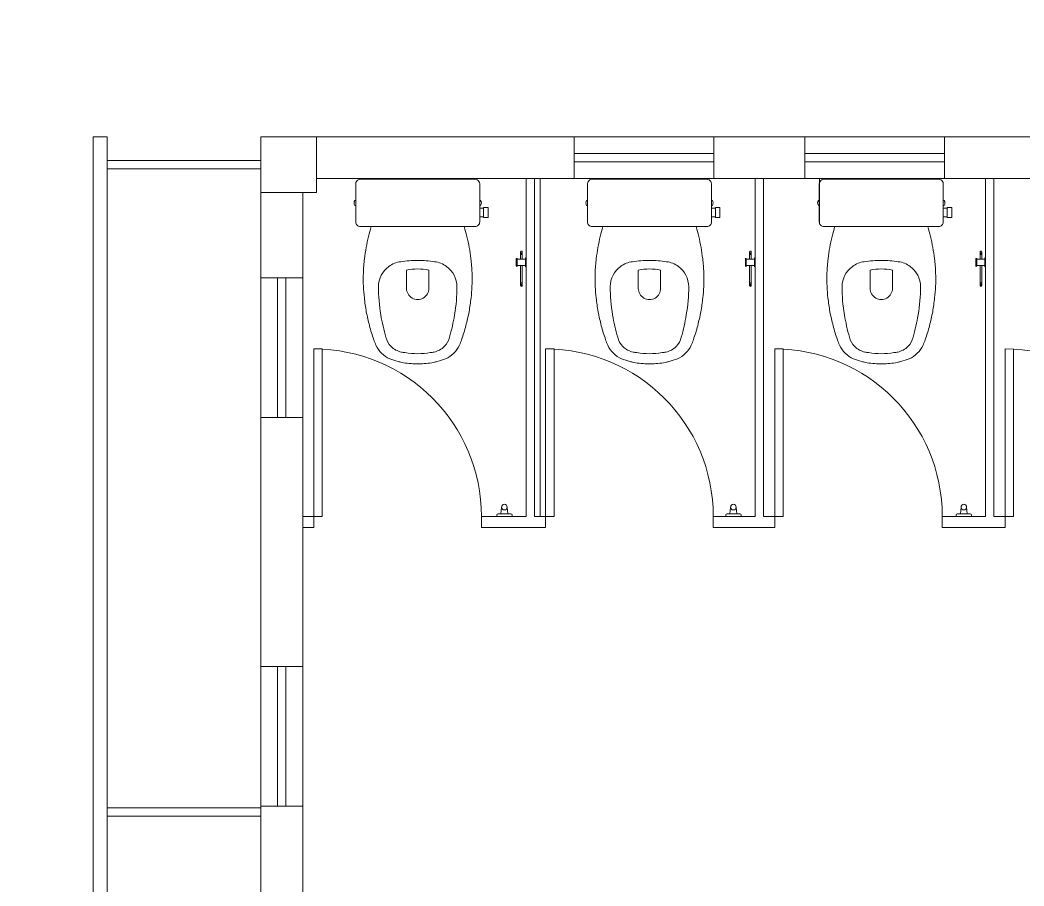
# Model space of a CAD drawing. Header units: millimetres. Extents: x 867 to 1330, y 209 to 507.
# Drawn here: x 1181.949 to 1185.543, y 454.239 to 457.34 of the extents above; entities that cross this region are included whole.
import ezdxf

# ---------------------------------------------------------------- set-up
doc = ezdxf.new("R2010")
doc.units = ezdxf.units.MM
doc.header["$LTSCALE"] = 5
doc.linetypes.add('HIDDEN2', pattern=[4.7625, 3.175, -1.5875])
doc.layers.add('I-ARQ', color=8, linetype='Continuous', lineweight=0)

msp = doc.modelspace()

# ---------------------------------------------------------------- linework, layer by layer
at = {"layer": 'I-ARQ'}
for p, q in [((1182.2107, 456.9225), (1182.2107, 437.7725)), ((1182.2607, 456.9225), (1182.2107, 456.9225)), ((1182.2107, 456.9225), (1182.2107, 437.7725)), ((1182.2607, 456.9225), (1182.2107, 456.9225)), ((1182.2107, 456.9225), (1182.2107, 437.7725)), ((1182.2607, 456.9225), (1182.2107, 456.9225)), ((1182.2607, 456.9225), (1182.2107, 456.9225)), ((1182.2607, 456.9225), (1182.2607, 437.7725)), ((1182.2607, 456.9225), (1182.2607, 437.7725)), ((1182.2607, 456.9225), (1182.2607, 437.7725)), ((1183.0107, 456.9225), (1182.8107, 456.9225)), ((1182.8107, 456.9225), (1182.8107, 456.7225)), ((1183.0107, 456.9225), (1182.8107, 456.9225)), ((1182.8107, 456.9225), (1182.8107, 456.7225)), ((1183.0107, 456.9225), (1182.8107, 456.9225)), ((1182.8107, 456.9225), (1182.8107, 456.7225)), ((1183.0107, 456.9225), (1182.8107, 456.9225)), ((1182.8107, 456.9225), (1182.8107, 456.7225)), ((1183.0107, 456.9225), (1182.8107, 456.9225)), ((1182.8107, 456.9225), (1182.8107, 456.7225)), ((1183.0107, 456.9225), (1182.8107, 456.9225)), ((1182.8107, 456.9225), (1182.8107, 456.7225)), ((1183.0107, 456.9225), (1182.8107, 456.9225)), ((1182.8107, 456.9225), (1182.8107, 456.7225)), ((1183.0107, 456.9225), (1182.8107, 456.9225)), ((1182.8107, 456.9225), (1182.8107, 456.7225)), ((1183.0107, 456.9225), (1182.8107, 456.9225)), ((1182.8107, 456.9225), (1182.8107, 456.7225)), ((1183.0107, 456.9225), (1182.8107, 456.9225)), ((1182.8107, 456.9225), (1182.8107, 456.7225)), ((1183.0107, 456.9225), (1188.9557, 456.9225)), ((1183.0107, 456.9225), (1188.9557, 456.9225)), ((1183.0107, 456.7225), (1183.0107, 456.9225)), ((1183.0107, 456.7225), (1183.0107, 456.9225)), ((1183.0107, 456.7225), (1183.0107, 456.9225)), ((1183.0107, 456.7225), (1183.0107, 456.9225)), ((1183.0107, 456.7225), (1183.0107, 456.9225)), ((1183.0107, 456.7225), (1183.0107, 456.9225)), ((1183.0107, 456.7225), (1183.0107, 456.9225)), ((1183.0107, 456.7225), (1183.0107, 456.9225)), ((1183.0107, 456.7225), (1183.0107, 456.9225)), ((1183.0107, 456.7225), (1183.0107, 456.9225)), ((1182.8107, 456.8375), (1182.2607, 456.8375)), ((1182.8107, 456.8375), (1182.2607, 456.8375)), ((1182.8107, 456.8375), (1182.2607, 456.8375)), ((1182.8107, 456.8075), (1182.2607, 456.8075)), ((1182.8107, 456.8075), (1182.2607, 456.8075)), ((1182.8107, 456.8075), (1182.2607, 456.8075)), ((1183.0107, 456.7725), (1187.9107, 456.7725)), ((1183.0107, 456.7725), (1187.9107, 456.7725)), ((1183.1713, 456.7707), (1183.5737, 456.7707)), ((1183.7607, 455.5625), (1183.7607, 456.7707)), ((1183.7907, 455.5625), (1183.7907, 456.7707)), ((1183.8107, 455.5625), (1183.8107, 456.7725)), ((1184.0013, 456.7707), (1184.4037, 456.7707)), ((1184.5807, 456.7725), (1184.5807, 455.5625)), ((1184.6107, 456.7725), (1184.6107, 455.5625)), ((1184.8107, 456.6146), (1184.8107, 456.7725)), ((1184.8313, 456.7707), (1185.2337, 456.7707)), ((1185.4057, 456.7725), (1185.4057, 455.5625)), ((1185.4357, 456.7725), (1185.4357, 455.5625)), ((1183.1505, 456.6174), (1183.1505, 456.7499)), ((1183.5945, 456.7499), (1183.5945, 456.6174)), ((1183.9805, 456.6174), (1183.9805, 456.7499)), ((1184.4245, 456.7499), (1184.4245, 456.6174)), ((1184.8105, 456.6174), (1184.8105, 456.7499)), ((1185.2545, 456.7499), (1185.2545, 456.6174)), ((1182.8107, 452.285), (1182.8107, 456.7225)), ((1182.8107, 456.7225), (1183.0107, 456.7225)), ((1182.8107, 456.7225), (1183.0107, 456.7225)), ((1182.8107, 456.7225), (1183.0107, 456.7225)), ((1182.8107, 456.7225), (1183.0107, 456.7225)), ((1182.8107, 456.7225), (1183.0107, 456.7225)), ((1182.8107, 456.7225), (1183.0107, 456.7225)), ((1182.8107, 456.7225), (1183.0107, 456.7225)), ((1182.8107, 456.7225), (1183.0107, 456.7225)), ((1182.8107, 456.7225), (1183.0107, 456.7225)), ((1182.8107, 456.7225), (1183.0107, 456.7225)), ((1182.9607, 456.7225), (1182.9607, 452.7769)), ((1183.5775, 456.6007), (1183.1675, 456.6007)), ((1184.4075, 456.6007), (1183.9975, 456.6007)), ((1185.2375, 456.6007), (1184.8275, 456.6007)), ((1183.7257, 456.4596), (1183.7257, 456.4855)), ((1183.7292, 456.4596), (1183.7292, 456.4855)), ((1183.7292, 456.4841), (1183.7586, 456.4841)), ((1183.7409, 456.5103), (1183.7409, 456.4841)), ((1183.7469, 456.5064), (1183.7409, 456.5064)), ((1183.7469, 456.5043), (1183.7409, 456.5043)), ((1183.7469, 456.5003), (1183.7409, 456.5003)), ((1183.7469, 456.5103), (1183.7469, 456.4841)), ((1183.7586, 456.4576), (1183.7586, 456.4875)), ((1184.5457, 456.4596), (1184.5457, 456.4855)), ((1184.5492, 456.4596), (1184.5492, 456.4855)), ((1184.5492, 456.4841), (1184.5786, 456.4841)), ((1184.5609, 456.5103), (1184.5609, 456.4841)), ((1184.5669, 456.5064), (1184.5609, 456.5064)), ((1184.5669, 456.5043), (1184.5609, 456.5043)), ((1184.5669, 456.5003), (1184.5609, 456.5003)), ((1184.5669, 456.5103), (1184.5669, 456.4841)), ((1184.5786, 456.4576), (1184.5786, 456.4875)), ((1185.3707, 456.4596), (1185.3707, 456.4855)), ((1185.3742, 456.4596), (1185.3742, 456.4855)), ((1185.3742, 456.4841), (1185.4036, 456.4841)), ((1185.3859, 456.5103), (1185.3859, 456.4841)), ((1185.3919, 456.5064), (1185.3859, 456.5064)), ((1185.3919, 456.5043), (1185.3859, 456.5043)), ((1185.3919, 456.5003), (1185.3859, 456.5003)), ((1185.3919, 456.5103), (1185.3919, 456.4841)), ((1185.4036, 456.4576), (1185.4036, 456.4875)), ((1183.7292, 456.461), (1183.7586, 456.461)), ((1183.7409, 456.461), (1183.7409, 456.3895)), ((1183.7469, 456.461), (1183.7469, 456.3895)), ((1184.5492, 456.461), (1184.5786, 456.461)), ((1184.5609, 456.461), (1184.5609, 456.3895)), ((1184.5669, 456.461), (1184.5669, 456.3895)), ((1185.3742, 456.461), (1185.4036, 456.461)), ((1185.3859, 456.461), (1185.3859, 456.3895)), ((1185.3919, 456.461), (1185.3919, 456.3895)), ((1183.7469, 456.3995), (1183.7409, 456.3995)), ((1183.7469, 456.3945), (1183.7409, 456.3945)), ((1183.7469, 456.3912), (1183.7409, 456.3912)), ((1183.7468, 456.3887), (1183.741, 456.3887)), ((1184.5669, 456.3995), (1184.5609, 456.3995)), ((1184.5669, 456.3945), (1184.5609, 456.3945)), ((1184.5669, 456.3912), (1184.5609, 456.3912)), ((1184.5668, 456.3887), (1184.561, 456.3887)), ((1185.3919, 456.3995), (1185.3859, 456.3995)), ((1185.3919, 456.3945), (1185.3859, 456.3945)), ((1185.3919, 456.3912), (1185.3859, 456.3912)), ((1185.3918, 456.3887), (1185.386, 456.3887)), ((1183.0007, 455.5625), (1183.0007, 456.1625)), ((1183.0307, 456.1625), (1183.0307, 455.5625)), ((1183.8307, 455.5625), (1183.8307, 456.1625)), ((1183.8307, 456.1625), (1183.8607, 456.1625)), ((1183.8607, 456.1625), (1183.8607, 455.5625)), ((1184.6507, 455.5625), (1184.6507, 456.1625)), ((1184.6507, 456.1625), (1184.6807, 456.1625)), ((1184.6807, 456.1625), (1184.6807, 455.5625)), ((1185.4757, 455.5625), (1185.4757, 456.1625)), ((1185.5057, 456.1625), (1185.5057, 455.5625)), ((1183.6705, 455.5725), (1183.673, 455.596)), ((1183.6955, 455.5725), (1183.693, 455.596)), ((1184.4905, 455.5725), (1184.493, 455.596)), ((1184.5155, 455.5725), (1184.513, 455.596)), ((1185.3155, 455.5725), (1185.318, 455.596)), ((1185.3405, 455.5725), (1185.338, 455.596)), ((1183.0007, 455.5625), (1182.9607, 455.5625)), ((1183.0007, 455.5625), (1183.0007, 455.5225)), ((1183.6007, 455.5625), (1183.7607, 455.5625)), ((1183.6007, 455.5625), (1183.6007, 455.5225)), ((1183.6557, 455.5625), (1183.6557, 455.5675)), ((1183.7106, 455.5625), (1183.6557, 455.5625)), ((1183.7056, 455.5725), (1183.6607, 455.5725)), ((1183.7106, 455.5625), (1183.7106, 455.5675)), ((1183.8307, 455.5625), (1183.7907, 455.5625)), ((1183.8307, 455.5625), (1183.8307, 455.5225)), ((1183.8607, 455.5625), (1183.8307, 455.5625)), ((1184.4307, 455.5625), (1184.5807, 455.5625)), ((1184.4307, 455.5625), (1184.4307, 455.5225)), ((1184.4757, 455.5625), (1184.4757, 455.5675)), ((1184.5306, 455.5625), (1184.4757, 455.5625)), ((1184.5256, 455.5725), (1184.4807, 455.5725)), ((1184.5306, 455.5625), (1184.5306, 455.5675)), ((1184.6507, 455.5625), (1184.6107, 455.5625)), ((1184.6507, 455.5625), (1184.6507, 455.5225)), ((1184.6807, 455.5625), (1184.6507, 455.5625)), ((1185.2507, 455.5625), (1185.4057, 455.5625)), ((1185.2507, 455.5625), (1185.2507, 455.5225)), ((1185.3007, 455.5625), (1185.3007, 455.5675)), ((1185.3556, 455.5625), (1185.3007, 455.5625)), ((1185.3506, 455.5725), (1185.3057, 455.5725)), ((1185.3556, 455.5625), (1185.3556, 455.5675)), ((1185.4757, 455.5625), (1185.4357, 455.5625)), ((1185.4757, 455.5625), (1185.4757, 455.5225)), ((1185.5057, 455.5625), (1185.4757, 455.5625)), ((1183.0007, 455.5225), (1182.9607, 455.5225)), ((1183.8307, 455.5225), (1183.6007, 455.5225)), ((1183.7907, 455.5225), (1183.7607, 455.5225)), ((1184.6507, 455.5225), (1184.4307, 455.5225)), ((1185.4107, 455.5225), (1185.2507, 455.5225)), ((1185.4757, 455.5225), (1185.2557, 455.5225)), ((1182.8107, 454.5188), (1182.2607, 454.5188)), ((1182.8107, 454.5188), (1182.2607, 454.5188)), ((1182.8107, 454.5188), (1182.2607, 454.5188)), ((1182.8107, 454.4888), (1182.2607, 454.4888)), ((1182.8107, 454.4888), (1182.2607, 454.4888)), ((1182.8107, 454.4888), (1182.2607, 454.4888))]:
    msp.add_line(p, q, dxfattribs=at)
at = {"layer": 'I-ARQ', "linetype": 'HIDDEN2'}
for p, q in [((1183.9332, 456.9225), (1183.9332, 456.7725)), ((1183.9332, 456.9225), (1183.9332, 456.7725)), ((1184.4332, 456.7725), (1184.4332, 456.9225)), ((1184.4332, 456.7725), (1184.4332, 456.9225)), ((1184.7582, 456.9225), (1184.7582, 456.7725)), ((1184.7582, 456.9225), (1184.7582, 456.7725)), ((1185.2582, 456.7725), (1185.2582, 456.9225)), ((1185.2582, 456.7725), (1185.2582, 456.9225)), ((1184.4332, 456.8625), (1183.9332, 456.8625)), ((1184.4332, 456.8625), (1183.9332, 456.8625)), ((1185.2582, 456.8625), (1184.7582, 456.8625)), ((1185.2582, 456.8625), (1184.7582, 456.8625)), ((1183.9332, 456.8325), (1184.4332, 456.8325)), ((1183.9332, 456.8325), (1184.4332, 456.8325)), ((1184.7582, 456.8325), (1185.2582, 456.8325)), ((1184.7582, 456.8325), (1185.2582, 456.8325)), ((1182.9607, 456.4175), (1182.8107, 456.4175)), ((1182.8707, 456.4175), (1182.8707, 455.9175)), ((1182.9007, 455.9175), (1182.9007, 456.4175)), ((1183.0007, 456.1625), (1183.0307, 456.1625)), ((1182.8107, 455.9175), (1182.9607, 455.9175)), ((1183.0307, 455.5625), (1183.0007, 455.5625)), ((1182.9607, 455.0247), (1182.8107, 455.0247)), ((1182.8707, 455.0247), (1182.8707, 454.5247)), ((1182.9007, 454.5247), (1182.9007, 455.0247)), ((1182.8107, 454.5247), (1182.9607, 454.5247))]:
    msp.add_line(p, q, dxfattribs=at)
at = {"layer": 'I-ARQ', "linetype": 'ByBlock'}
for p, q in [((1183.6245, 456.6687), (1183.6085, 456.6687)), ((1183.6085, 456.6327), (1183.6085, 456.6687)), ((1183.6245, 456.6687), (1183.6245, 456.6327)), ((1184.4545, 456.6687), (1184.4385, 456.6687)), ((1184.4385, 456.6327), (1184.4385, 456.6687)), ((1184.4545, 456.6687), (1184.4545, 456.6327)), ((1185.2845, 456.6687), (1185.2685, 456.6687)), ((1185.2685, 456.6327), (1185.2685, 456.6687)), ((1185.2845, 456.6687), (1185.2845, 456.6327)), ((1183.6245, 456.6327), (1183.6085, 456.6327)), ((1184.4545, 456.6327), (1184.4385, 456.6327)), ((1185.2845, 456.6327), (1185.2685, 456.6327))]:
    msp.add_line(p, q, dxfattribs=at)
at = {"layer": 'I-ARQ'}
msp.add_lwpolyline([(1268.5454, 456.8432, 0.40469), (1258.5508, 466.517, 0), (1170.3304, 466.517, 3059019602.697577)], format="xyb", dxfattribs=at)
at = {"layer": 'I-ARQ', "linetype": 'ByBlock'}
for points in [[(1183.1505, 456.6947), (1183.1505, 456.6767), (1183.1476, 456.6767, -0.197763), (1183.1474, 456.6768, -0.161404), (1183.1445, 456.6858, -0.158802), (1183.1474, 456.6946, -0.197763), (1183.1476, 456.6947)], [(1183.5974, 456.6947, -0.197763), (1183.5976, 456.6946, -0.15883), (1183.6005, 456.6858, -0.161377), (1183.5976, 456.6768, -0.197763), (1183.5974, 456.6767), (1183.5945, 456.6767), (1183.5945, 456.6947)], [(1183.9805, 456.6947), (1183.9805, 456.6767), (1183.9776, 456.6767, -0.197763), (1183.9774, 456.6768, -0.161404), (1183.9745, 456.6858, -0.158802), (1183.9774, 456.6946, -0.197763), (1183.9776, 456.6947)], [(1184.4274, 456.6947, -0.197763), (1184.4276, 456.6946, -0.15883), (1184.4305, 456.6858, -0.161377), (1184.4276, 456.6768, -0.197763), (1184.4274, 456.6767), (1184.4245, 456.6767), (1184.4245, 456.6947)], [(1184.8105, 456.6947), (1184.8105, 456.6767), (1184.8076, 456.6767, -0.197763), (1184.8074, 456.6768, -0.161404), (1184.8045, 456.6858, -0.158802), (1184.8074, 456.6946, -0.197763), (1184.8076, 456.6947)], [(1185.2574, 456.6947, -0.197763), (1185.2576, 456.6946, -0.15883), (1185.2605, 456.6858, -0.161377), (1185.2576, 456.6768, -0.197763), (1185.2574, 456.6767), (1185.2545, 456.6767), (1185.2545, 456.6947)]]:
    msp.add_lwpolyline(points, format="xyb", close=True, dxfattribs=at)
for points in [[(1183.6085, 456.6662), (1183.6085, 456.6352), (1183.5945, 456.6352), (1183.5945, 456.6662)], [(1184.4385, 456.6662), (1184.4385, 456.6352), (1184.4245, 456.6352), (1184.4245, 456.6662)], [(1185.2685, 456.6662), (1185.2685, 456.6352), (1185.2545, 456.6352), (1185.2545, 456.6662)]]:
    msp.add_lwpolyline(points, close=True, dxfattribs=at)
at = {"layer": 'I-ARQ'}
for points in [[(1183.5395, 456.6007, 0.003882), (1183.549, 456.5657, -0.024258), (1183.563, 456.4857, -0.02486), (1183.567, 456.4357, -0.033324), (1183.5665, 456.3857, -0.02486), (1183.5635, 456.3457, -0.012268), (1183.5565, 456.2957, -0.015806), (1183.545, 456.2457, -0.026699), (1183.5295, 456.1957, -0.021919), (1183.522, 456.1757, -0.174675), (1183.4725, 456.1272, -0.045452), (1183.4425, 456.1177, -0.022856), (1183.4296, 456.1145, -0.041289), (1183.4029, 456.1105, -0.039166), (1183.3972, 456.1101, -0.012899), (1183.3953, 456.1101, -0.04333), (1183.3725, 456.1097, -0.04333), (1183.3497, 456.1101, -0.052091), (1183.3421, 456.1105, -0.041289), (1183.3154, 456.1145, -0.022856), (1183.3025, 456.1177, -0.045452), (1183.2725, 456.1272, -0.174675), (1183.223, 456.1757, -0.021919), (1183.2155, 456.1957, -0.026699), (1183.2, 456.2457, -0.015806), (1183.1885, 456.2957, -0.012268), (1183.1815, 456.3457, -0.02486), (1183.1785, 456.3857, -0.033324), (1183.178, 456.4357, -0.02486), (1183.182, 456.4857, -0.024258), (1183.196, 456.5657, 0.003882), (1183.2055, 456.6007)], [(1184.3695, 456.6007, 0.003882), (1184.379, 456.5657, -0.024258), (1184.393, 456.4857, -0.02486), (1184.397, 456.4357, -0.033324), (1184.3965, 456.3857, -0.02486), (1184.3935, 456.3457, -0.012268), (1184.3865, 456.2957, -0.015806), (1184.375, 456.2457, -0.026699), (1184.3595, 456.1957, -0.021919), (1184.352, 456.1757, -0.174675), (1184.3025, 456.1272, -0.045452), (1184.2725, 456.1177, -0.022856), (1184.2596, 456.1145, -0.041289), (1184.2329, 456.1105, -0.039166), (1184.2272, 456.1101, -0.012899), (1184.2253, 456.1101, -0.04333), (1184.2025, 456.1097, -0.04333), (1184.1797, 456.1101, -0.052091), (1184.1721, 456.1105, -0.041289), (1184.1454, 456.1145, -0.022856), (1184.1325, 456.1177, -0.045452), (1184.1025, 456.1272, -0.174675), (1184.053, 456.1757, -0.021919), (1184.0455, 456.1957, -0.026699), (1184.03, 456.2457, -0.015806), (1184.0185, 456.2957, -0.012268), (1184.0115, 456.3457, -0.02486), (1184.0085, 456.3857, -0.033324), (1184.008, 456.4357, -0.02486), (1184.012, 456.4857, -0.024258), (1184.026, 456.5657, 0.003882), (1184.0355, 456.6007)], [(1185.1995, 456.6007, 0.003882), (1185.209, 456.5657, -0.024258), (1185.223, 456.4857, -0.02486), (1185.227, 456.4357, -0.033324), (1185.2265, 456.3857, -0.02486), (1185.2235, 456.3457, -0.012268), (1185.2165, 456.2957, -0.015806), (1185.205, 456.2457, -0.026699), (1185.1895, 456.1957, -0.021919), (1185.182, 456.1757, -0.174675), (1185.1325, 456.1272, -0.045452), (1185.1025, 456.1177, -0.022856), (1185.0896, 456.1145, -0.041289), (1185.0629, 456.1105, -0.039166), (1185.0572, 456.1101, -0.012899), (1185.0553, 456.1101, -0.04333), (1185.0325, 456.1097, -0.04333), (1185.0097, 456.1101, -0.052091), (1185.0021, 456.1105, -0.041289), (1184.9754, 456.1145, -0.022856), (1184.9625, 456.1177, -0.045452), (1184.9325, 456.1272, -0.174675), (1184.883, 456.1757, -0.021919), (1184.8755, 456.1957, -0.026699), (1184.86, 456.2457, -0.015806), (1184.8485, 456.2957, -0.012268), (1184.8415, 456.3457, -0.02486), (1184.8385, 456.3857, -0.033324), (1184.838, 456.4357, -0.02486), (1184.842, 456.4857, -0.024258), (1184.856, 456.5657, 0.003882), (1184.8655, 456.6007)], [(1183.2689, 456.458, 0.234638), (1183.232, 456.3857, 0.044666), (1183.2406, 456.2847, 0.031515), (1183.2587, 456.2042, 0.151063), (1183.2773, 456.1714, 0.148094), (1183.3137, 456.1514, 0.031073), (1183.3273, 456.1493, 0.035055), (1183.3725, 456.1452, 0.035055), (1183.4176, 456.1493, 0.031073), (1183.4313, 456.1514, 0.148094), (1183.4677, 456.1714, 0.151063), (1183.4863, 456.2042, 0.031515), (1183.5044, 456.2847, 0.044666), (1183.513, 456.3857, 0.234638), (1183.4761, 456.458, 0.129345), (1183.4333, 456.4751, 0.041331), (1183.3725, 456.4797, 0.041331), (1183.3116, 456.4751, 0.129345)], [(1184.0989, 456.458, 0.234638), (1184.062, 456.3857, 0.044666), (1184.0706, 456.2847, 0.031515), (1184.0887, 456.2042, 0.151063), (1184.1073, 456.1714, 0.148094), (1184.1437, 456.1514, 0.031073), (1184.1573, 456.1493, 0.035055), (1184.2025, 456.1452, 0.035055), (1184.2476, 456.1493, 0.031073), (1184.2613, 456.1514, 0.148094), (1184.2977, 456.1714, 0.151063), (1184.3163, 456.2042, 0.031515), (1184.3344, 456.2847, 0.044666), (1184.343, 456.3857, 0.234638), (1184.3061, 456.458, 0.129345), (1184.2633, 456.4751, 0.041331), (1184.2025, 456.4797, 0.041331), (1184.1416, 456.4751, 0.129345)], [(1184.9289, 456.458, 0.234638), (1184.892, 456.3857, 0.044666), (1184.9006, 456.2847, 0.031515), (1184.9187, 456.2042, 0.151063), (1184.9373, 456.1714, 0.148094), (1184.9737, 456.1514, 0.031073), (1184.9873, 456.1493, 0.035055), (1185.0325, 456.1452, 0.035055), (1185.0776, 456.1493, 0.031073), (1185.0913, 456.1514, 0.148094), (1185.1277, 456.1714, 0.151063), (1185.1463, 456.2042, 0.031515), (1185.1644, 456.2847, 0.044666), (1185.173, 456.3857, 0.234638), (1185.1361, 456.458, 0.129345), (1185.0933, 456.4751, 0.041331), (1185.0325, 456.4797, 0.041331), (1184.9716, 456.4751, 0.129345)]]:
    msp.add_lwpolyline(points, format="xyb", close=True, dxfattribs=at)
at = {"layer": 'I-ARQ', "linetype": 'ByBlock'}
for points in [[(1183.3325, 456.4447), (1183.3325, 456.3795, 1.002091), (1183.4125, 456.3797), (1183.4125, 456.4447, 0.054282), (1183.3725, 456.449, 0.054282), (1183.3325, 456.4447, -1.56536)], [(1184.1625, 456.4447), (1184.1625, 456.3795, 1.002091), (1184.2425, 456.3797), (1184.2425, 456.4447, 0.054282), (1184.2025, 456.449, 0.054282), (1184.1625, 456.4447, -1.56536)], [(1184.9925, 456.4447), (1184.9925, 456.3795, 1.002091), (1185.0725, 456.3797), (1185.0725, 456.4447, 0.054282), (1185.0325, 456.449, 0.054282), (1184.9925, 456.4447, -1.56536)]]:
    msp.add_lwpolyline(points, format="xyb", dxfattribs=at)
at = {"layer": 'I-ARQ'}
for centre, radius in [((1183.7439, 456.5103), 0.003), ((1184.5639, 456.5103), 0.003), ((1185.3889, 456.5103), 0.003), ((1183.683, 455.596), 0.01), ((1184.503, 455.596), 0.01), ((1185.328, 455.596), 0.01)]:
    msp.add_circle(centre, radius, dxfattribs=at)
for centre, radius, start, end in [((1183.1694, 456.7518), 0.019, 84.255, 185.745), ((1183.5756, 456.7518), 0.019, 354.255, 95.745), ((1183.9994, 456.7518), 0.019, 84.255, 185.745), ((1184.4056, 456.7518), 0.019, 354.255, 95.745), ((1184.8294, 456.7518), 0.019, 84.255, 185.745), ((1185.2356, 456.7518), 0.019, 354.255, 95.745), ((1183.1669, 456.6171), 0.0164, 178.7026, 272.174), ((1183.5781, 456.6171), 0.0164, 267.826, 1.2974), ((1183.9969, 456.6171), 0.0164, 178.7026, 272.174), ((1184.4081, 456.6171), 0.0164, 267.826, 1.2974), ((1184.8269, 456.6171), 0.0164, 178.7026, 272.174), ((1185.2381, 456.6171), 0.0164, 267.826, 1.2974), ((1183.7274, 456.485), 0.00182, 13.2763, 166.7237), ((1183.7596, 456.4878), 0.00108, 342.7498, 197.2502), ((1184.5474, 456.485), 0.00182, 13.2763, 166.7237), ((1184.5796, 456.4878), 0.00108, 342.7498, 197.2502), ((1185.3724, 456.485), 0.00182, 13.2763, 166.7237), ((1185.4046, 456.4878), 0.00108, 342.7498, 197.2502), ((1183.7274, 456.46), 0.00182, 193.2763, 346.7237), ((1183.7596, 456.4572), 0.00108, 162.7498, 17.2502), ((1184.5474, 456.46), 0.00182, 193.2763, 346.7237), ((1184.5796, 456.4572), 0.00108, 162.7498, 17.2502), ((1185.3724, 456.46), 0.00182, 193.2763, 346.7237), ((1185.4046, 456.4572), 0.00108, 162.7498, 17.2502), ((1183.7439, 456.3895), 0.003, 180, 0), ((1184.5639, 456.3895), 0.003, 180, 0), ((1185.3889, 456.3895), 0.003, 180, 0), ((1183.0007, 455.5625), 0.6, 0, 90), ((1183.8307, 455.5625), 0.6, 0, 90), ((1184.6507, 455.5625), 0.6, 0, 90), ((1185.4757, 455.5625), 0.6, 0, 90), ((1183.6607, 455.5675), 0.005, 90, 180), ((1183.7056, 455.5675), 0.005, 0, 90), ((1184.4807, 455.5675), 0.005, 90, 180), ((1184.5256, 455.5675), 0.005, 0, 90), ((1185.3057, 455.5675), 0.005, 90, 180), ((1185.3506, 455.5675), 0.005, 0, 90)]:
    msp.add_arc(centre, radius, start, end, dxfattribs=at)

doc.saveas('drawing.dxf')
